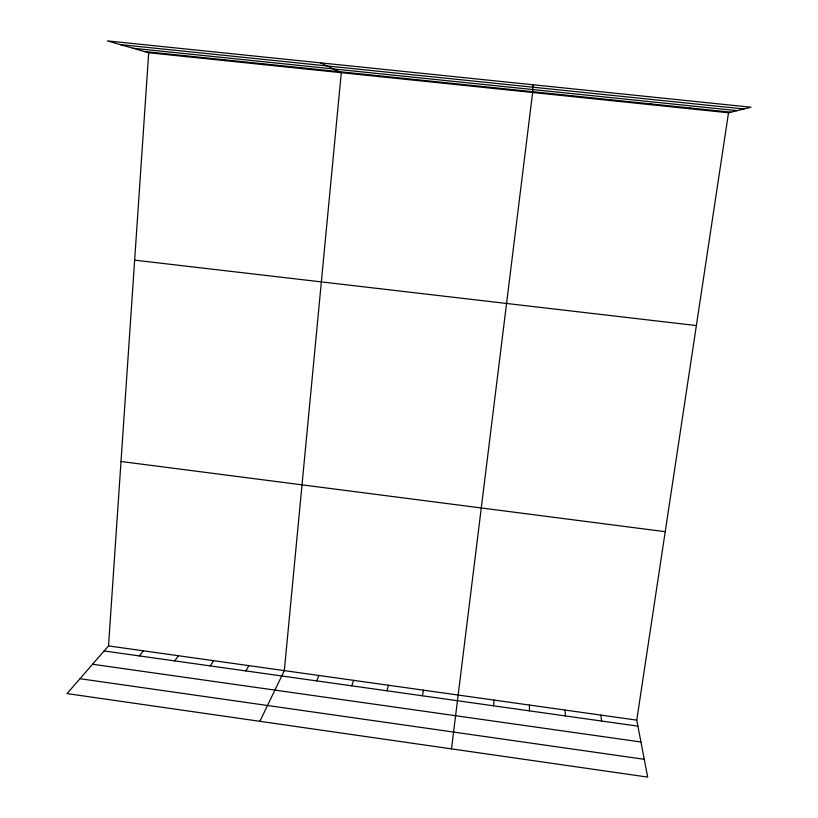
<?xml version="1.0" encoding="UTF-8"?>
<svg xmlns="http://www.w3.org/2000/svg" width="818" height="818" viewBox="0 0 818 818"><rect width="100%" height="100%" fill="white"/><g stroke="black" fill="none" stroke-linecap="round" stroke-linejoin="round"><path stroke-width="1.23" d="M529.43 710.862L529.43 705.055M532.978 84.755L532.641 92.495L451.495 748.879M493.591 705.811L493.97 700.075M728.521 112.772L636.752 720.137L647.682 777.1L67.035 693.582L108.518 645.913L148.702 52.751L107.383 40.9L750.965 107.219L728.521 112.772L148.702 52.751M422.364 695.781L423.489 690.177M386.975 690.801L388.478 685.249M351.75 685.832L353.611 680.351M316.668 680.893L318.887 675.474M259.868 721.312L284.316 670.617L341.29 72.69L320.584 62.874M245.901 670.924L248.856 665.637M210.226 665.903L213.539 660.668M571.445 96.514L571.935 95.747M174.704 660.893L178.375 655.729M139.336 655.913L143.375 650.811M610.443 100.553L611.383 99.827M649.615 104.602L651.026 103.927M688.971 108.682L690.842 108.048M120.348 44.622L743.899 108.968M132.905 48.221L737.079 110.655M144.367 51.503L730.863 112.189M134.653 260.155L696.363 325.564M121.013 461.495L665.218 531.69M108.518 645.913L636.752 720.137M104.131 650.954L637.907 726.149M92.567 664.247L640.944 741.998M79.97 678.715L644.267 759.298M182.946 55.501L186.862 56.698M221.709 59.51L225.195 60.665M260.656 63.538L263.713 64.653M299.797 67.587L302.404 68.661M377.466 75.624L379.204 76.606M415.994 79.612L417.292 80.553M454.706 83.62L455.565 84.52M493.602 87.638L494.011 88.497M600.821 715.096L601.588 721.026M565.054 710.065L565.432 715.934"/></g></svg>
